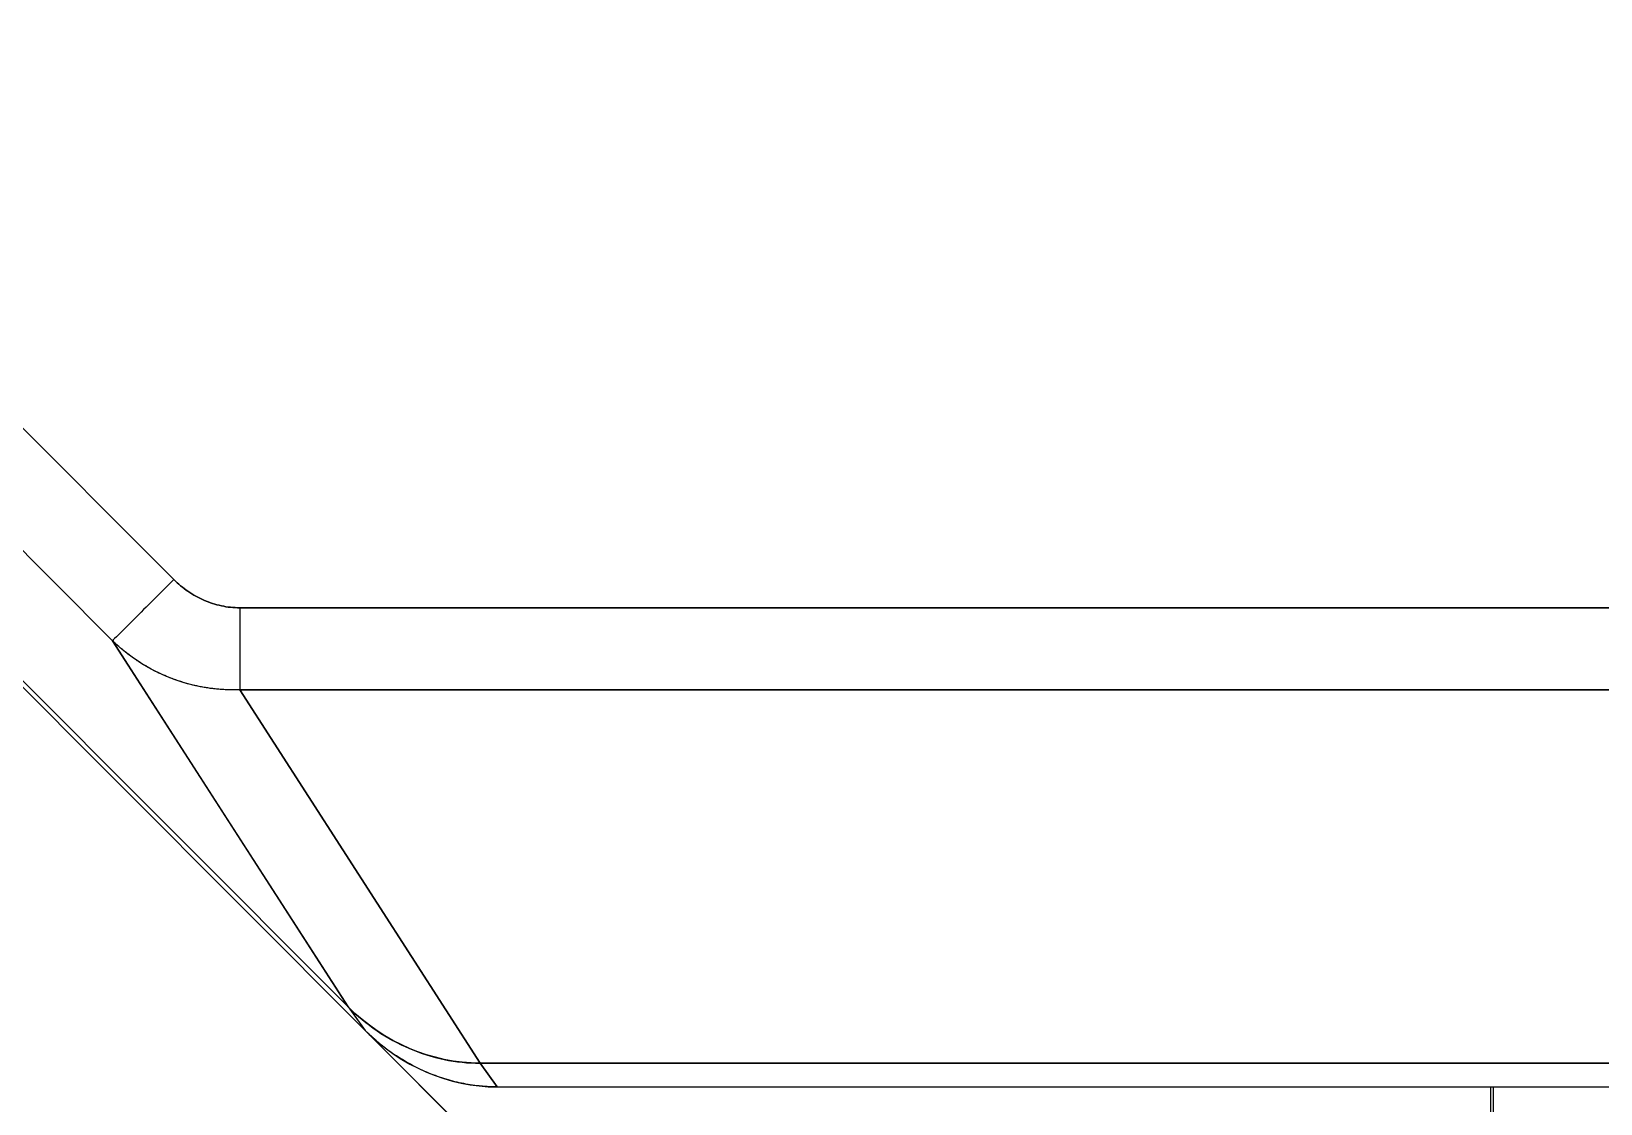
# Model space of a CAD drawing. Extents: x 956 to 1028, y 499 to 635.
# Drawn here: x 969.3 to 987.36, y 519.14 to 531.48 of the extents above; entities that cross this region are included whole.
import ezdxf

# ---------------------------------------------------------------- set-up
doc = ezdxf.new("R2010")
doc.units = 0
doc.header["$MEASUREMENT"] = 0
doc.layers.add('1', color=4, linetype='Continuous')

# ---------------------------------------------------------------- blocks, each defined once
blk = doc.blocks.new('2026 SX')
at = {"layer": '1', "color": 3}
for p, q in [((5.945, 22.051), (15.04, 12.941)), ((15.04, 12.941), (5.945, 22.051)), ((14.335, 12.237), (5.24, 21.348)), ((14.335, 12.237), (5.24, 21.348)), ((17.244, 7.752), (4.105, 20.912)), ((4.105, 20.912), (17.244, 7.752)), ((4.182, 20.91), (17.047, 8.024)), ((4.182, 20.91), (17.047, 8.024)), ((39.379, 12.617), (15.8, 12.617)), ((15.8, 12.617), (39.379, 12.617)), ((17.047, 8.024), (14.335, 12.237)), ((15.8, 11.672), (18.566, 7.375)), ((39.379, 11.672), (15.8, 11.672)), ((18.566, 7.375), (15.8, 11.672)), ((15.8, 11.672), (39.379, 11.672)), ((17.047, 8.024), (17.244, 7.752)), ((17.25, 7.745), (17.244, 7.752)), ((18.647, 6.346), (17.244, 7.752)), ((17.25, 7.745), (17.892, 7.102)), ((18.762, 7.102), (18.566, 7.375)), ((18.566, 7.375), (43.062, 7.375)), ((18.566, 7.375), (18.762, 7.102)), ((43.062, 7.375), (18.566, 7.375)), ((17.892, 7.102), (18.647, 6.346)), ((18.762, 7.102), (30.198, 7.102)), ((18.762, 7.102), (30.227, 7.102)), ((30.198, 7.102), (43.062, 7.102)), ((30.198, 7.102), (30.198, 6.331)), ((30.227, 7.102), (30.226, 6.331)), ((30.227, 7.102), (43.062, 7.102))]:
    blk.add_line(p, q, dxfattribs=at)
at = {"layer": '1', "color": 3, "flags": 128}
for points in [[(14.335, 12.237), (15.691, 10.131), (17.047, 8.024)], [(17.047, 8.024), (17.145, 7.888), (17.244, 7.752)]]:
    blk.add_lwpolyline(points, dxfattribs=at)
at = {"layer": '1', "color": 3}
for points, knots in [([(15.04, 12.941), (14.951, 12.852), (14.863, 12.764), (14.701, 12.602), (14.626, 12.528), (14.499, 12.4), (14.446, 12.347), (14.368, 12.27), (14.343, 12.245), (14.335, 12.237)], [0, 0, 0, 0, 0.25, 0.25, 0.5, 0.5, 0.75, 0.75, 1, 1, 1, 1]), ([(15.04, 12.941), (14.951, 12.852), (14.863, 12.764), (14.701, 12.602), (14.626, 12.528), (14.499, 12.4), (14.446, 12.347), (14.368, 12.27), (14.343, 12.245), (14.335, 12.237)], [0, 0, 0, 0, 0.25, 0.25, 0.5, 0.5, 0.75, 0.75, 1, 1, 1, 1]), ([(15.8, 12.617), (15.729, 12.617), (15.658, 12.624), (15.52, 12.654), (15.453, 12.675), (15.323, 12.732), (15.261, 12.766), (15.145, 12.846), (15.09, 12.891), (15.04, 12.941)], [0, 0, 0, 0, 0.25, 0.25, 0.5, 0.5, 0.75, 0.75, 1, 1, 1, 1]), ([(15.04, 12.941), (15.09, 12.891), (15.145, 12.846), (15.261, 12.766), (15.323, 12.732), (15.453, 12.675), (15.52, 12.654), (15.658, 12.624), (15.729, 12.617), (15.8, 12.617)], [0, 0, 0, 0, 0.25, 0.25, 0.5, 0.5, 0.75, 0.75, 1, 1, 1, 1]), ([(15.8, 12.617), (15.8, 12.59), (15.8, 12.564), (15.8, 12.512), (15.8, 12.487), (15.8, 12.41), (15.8, 12.36), (15.8, 12.262), (15.8, 12.214), (15.8, 12.123), (15.8, 12.079), (15.8, 11.996), (15.8, 11.956), (15.8, 11.883), (15.8, 11.849), (15.8, 11.756), (15.8, 11.707), (15.8, 11.672)], [0, 0, 0, 0, 0.0625, 0.0625, 0.125, 0.125, 0.25, 0.25, 0.375, 0.375, 0.5, 0.5, 0.625, 0.625, 0.75, 0.75, 1, 1, 1, 1]), ([(15.8, 12.617), (15.8, 12.59), (15.8, 12.564), (15.8, 12.512), (15.8, 12.487), (15.8, 12.41), (15.8, 12.36), (15.8, 12.262), (15.8, 12.214), (15.8, 12.123), (15.8, 12.079), (15.8, 11.996), (15.8, 11.956), (15.8, 11.883), (15.8, 11.849), (15.8, 11.756), (15.8, 11.707), (15.8, 11.672)], [0, 0, 0, 0, 0.0625, 0.0625, 0.125, 0.125, 0.25, 0.25, 0.375, 0.375, 0.5, 0.5, 0.625, 0.625, 0.75, 0.75, 1, 1, 1, 1]), ([(15.8, 11.672), (15.79, 11.672), (15.772, 11.671), (15.744, 11.671), (15.716, 11.671), (15.688, 11.672), (15.659, 11.672), (15.631, 11.674), (15.603, 11.675), (15.574, 11.677), (15.546, 11.68), (15.518, 11.683), (15.489, 11.686), (15.461, 11.689), (15.432, 11.694), (15.404, 11.698), (15.375, 11.703), (15.347, 11.708), (15.319, 11.714), (15.29, 11.72), (15.262, 11.727), (15.233, 11.734), (15.205, 11.742), (15.177, 11.75), (15.148, 11.758), (15.12, 11.767), (15.092, 11.776), (15.064, 11.786), (15.036, 11.796), (15.008, 11.806), (14.96, 11.826), (14.891, 11.855), (14.803, 11.898), (14.716, 11.947), (14.645, 11.991), (14.588, 12.029), (14.545, 12.06), (14.502, 12.092), (14.46, 12.126), (14.418, 12.161), (14.376, 12.199), (14.349, 12.224), (14.335, 12.237)], [0, 0, 0, 0, 0.017215, 0.034473, 0.051775, 0.06912, 0.08651, 0.103944, 0.121424, 0.138949, 0.15652, 0.174138, 0.191803, 0.209515, 0.227275, 0.245083, 0.26294, 0.280847, 0.298803, 0.316809, 0.334866, 0.352974, 0.371134, 0.389346, 0.407611, 0.425928, 0.4443, 0.462725, 0.481206, 0.499741, 0.518332, 0.578041, 0.638813, 0.700667, 0.763625, 0.795821, 0.828535, 0.86177, 0.895529, 0.929817, 0.964639, 1, 1, 1, 1]), ([(15.8, 11.672), (15.664, 11.668), (15.529, 11.677), (15.263, 11.722), (15.133, 11.758), (14.882, 11.855), (14.762, 11.916), (14.537, 12.061), (14.431, 12.144), (14.335, 12.237)], [0, 0, 0, 0, 0.25, 0.25, 0.5, 0.5, 0.75, 0.75, 1, 1, 1, 1]), ([(17.047, 8.024), (17.15, 7.921), (17.262, 7.829), (17.499, 7.668), (17.624, 7.6), (17.883, 7.489), (18.017, 7.446), (18.29, 7.389), (18.428, 7.375), (18.566, 7.375)], [0, 0, 0, 0, 0.25, 0.25, 0.5, 0.5, 0.75, 0.75, 1, 1, 1, 1]), ([(18.762, 7.102), (18.753, 7.102), (18.736, 7.102), (18.71, 7.103), (18.685, 7.104), (18.651, 7.105), (18.608, 7.108), (18.539, 7.115), (18.454, 7.126), (18.352, 7.145), (18.251, 7.168), (18.151, 7.197), (18.051, 7.231), (17.921, 7.283), (17.762, 7.36), (17.626, 7.443), (17.538, 7.503), (17.495, 7.534), (17.452, 7.567), (17.41, 7.6), (17.369, 7.635), (17.329, 7.671), (17.289, 7.707), (17.263, 7.733), (17.25, 7.745)], [0, 0, 0, 0, 0.01558, 0.030954, 0.046126, 0.061099, 0.091651, 0.122297, 0.183541, 0.24512, 0.306756, 0.368678, 0.430758, 0.493083, 0.618384, 0.744555, 0.776307, 0.808084, 0.8399, 0.871768, 0.9037, 0.935708, 0.967804, 1, 1, 1, 1])]:
    blk.add_open_spline(points, degree=3, knots=knots, dxfattribs=at)
for points in [[(18.566, 7.375), (18.014, 7.375), (17.458, 7.613), (17.047, 8.024)], [(17.244, 7.752), (17.655, 7.34), (18.211, 7.102), (18.762, 7.102)]]:
    blk.add_open_spline(points, degree=3, dxfattribs=at)

msp = doc.modelspace()

# ---------------------------------------------------------------- block references
at = {"layer": '1'}
msp.add_blockref('2026 SX', (955.896, 512.227), dxfattribs=at)

doc.saveas('drawing.dxf')
